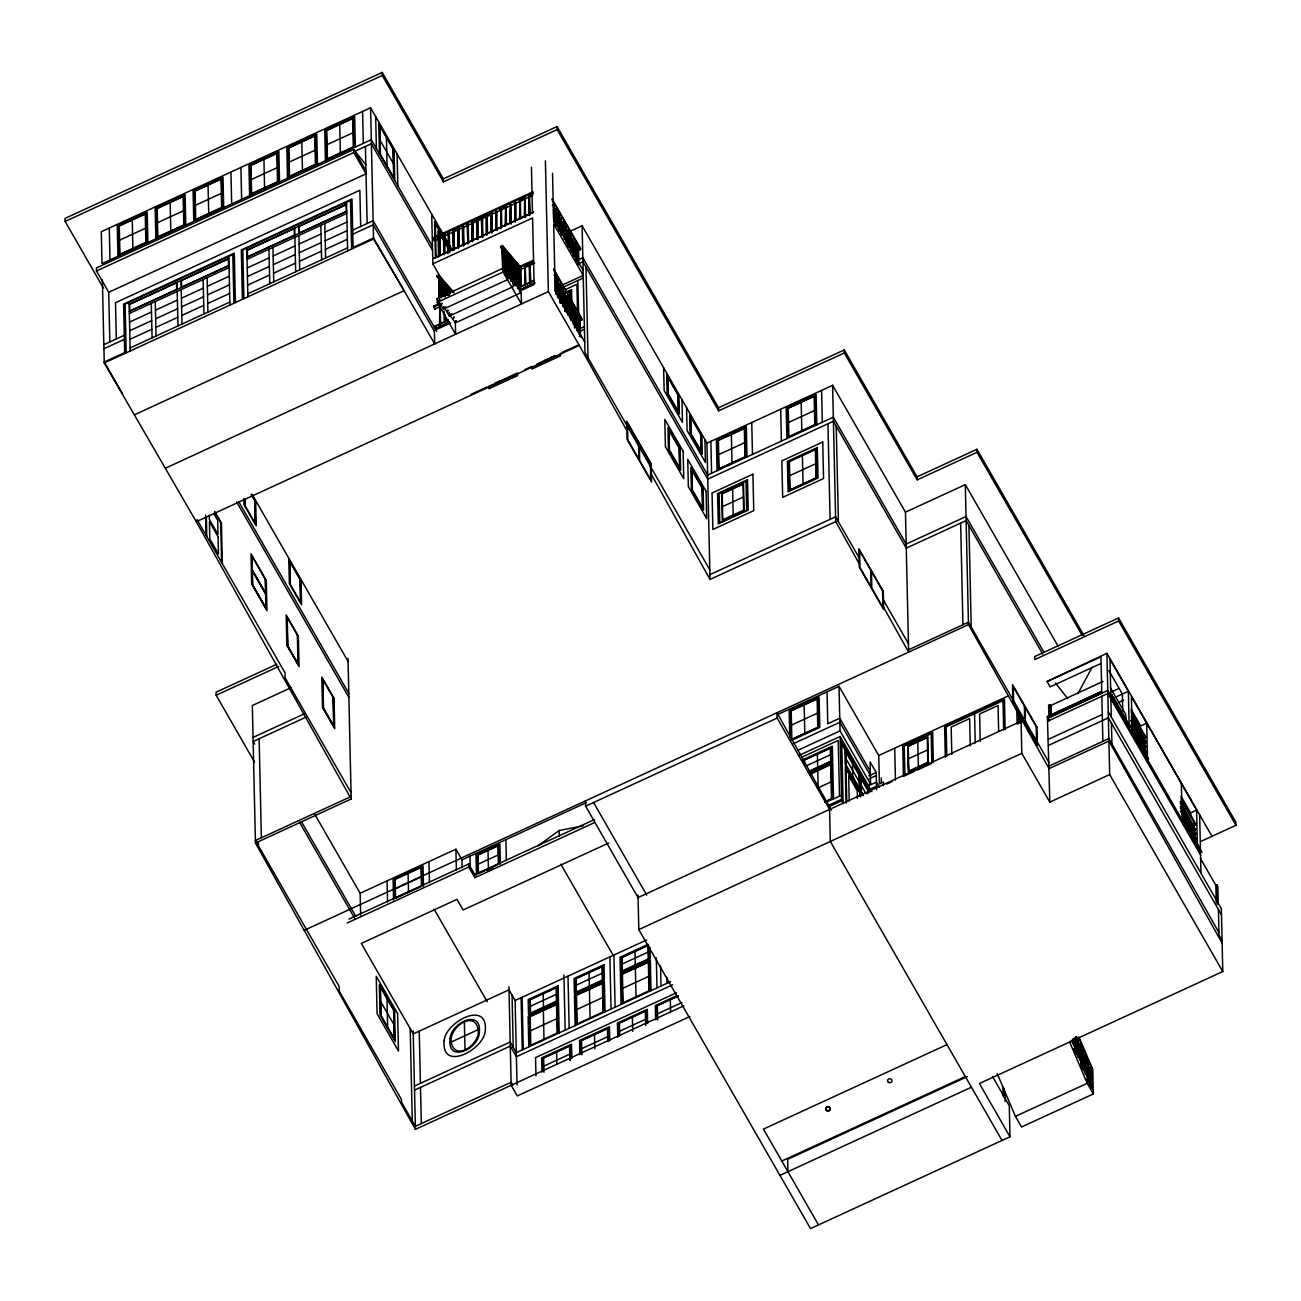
<?xml version="1.0" encoding="UTF-8"?>
<svg xmlns="http://www.w3.org/2000/svg" width="1301" height="1301" viewBox="0 0 1301 1301"><rect width="100%" height="100%" fill="white"/><g stroke="black" fill="none" stroke-linecap="round" stroke-linejoin="round"><path stroke-width="1.5" d="M451.236 1042.036C448.536 1027.823 474.735 1009.234 478.15 1029.644C480.85 1043.841 454.667 1062.445 451.236 1042.036L478.15 1029.644M1077.878 693.758L1092.076 667.315M538.045 845.878L559.105 830.51L582.929 825.875M443.365 178.887L557.056 126.555L557.137 129.596L443.43 181.912L443.365 178.887L382.218 72.417L65.05 218.389L65.115 221.43L103.56 288.367M65.115 221.43L382.283 75.458L382.218 72.417M442.682 233.302L370.574 107.772L101.283 231.708L102.015 263.631L371.305 139.679L432.436 246.149M119.611 240.165L145.549 228.228M157.519 222.715L183.457 210.778M194.922 205.509L221.349 193.345M251.272 179.571L277.211 167.634M289.18 162.121L315.102 150.184M326.567 144.915L353.01 132.751M354.376 151.566L371.403 143.728L432.534 250.199M96.485 270.982L353.807 152.559L353.742 149.517L96.404 267.957L96.485 270.982L108.699 292.286L109.837 341.935M108.699 292.286L366.036 173.846L353.807 152.559M129.141 304.385L228.878 258.476M246.832 250.215L346.57 204.306M129.303 311.476L229.041 265.567M246.995 257.305L346.733 211.396M129.336 313.492L229.09 267.599M247.027 259.338L346.782 213.429M129.531 322.111L151.485 312.012M155.469 310.175L177.408 300.076M181.408 298.238L203.346 288.139M207.331 286.301L229.285 276.202M247.239 267.941L269.177 257.842M273.161 256.004L295.099 245.905M299.1 244.068L321.038 233.969M325.022 232.131L346.977 222.032M129.742 330.73L151.68 320.631M155.665 318.794L177.603 308.695M181.603 306.857L203.541 296.758M207.526 294.92L229.48 284.821M247.434 276.56L269.372 266.461M273.356 264.623L295.294 254.524M299.295 252.687L321.233 242.588M325.217 240.75L347.172 230.651M103.852 344.684L124.294 335.268M352.701 230.147L373.143 220.747L436.681 331.381M103.934 348.733L124.392 339.333M352.782 234.213L373.241 224.797L434.371 331.251M129.937 339.333L151.875 329.234M155.86 327.397L177.798 317.298M181.798 315.46L203.737 305.361M207.721 303.523L229.675 293.424M247.629 285.163L269.567 275.064M273.552 273.226L295.49 263.127M299.49 261.29L321.428 251.191M325.413 249.369L347.367 239.27M130.133 347.952L229.87 302.043M247.824 293.782L347.562 247.873M124.685 352.604L104.243 362.003L122.587 393.943M353.091 247.483L373.533 238.067L403.586 289.798M683.822 1005.819L415.426 1129.366L255.451 843.032L351.189 798.96L196.288 521.701L104.259 362.93L373.55 238.977L370.574 107.772M532.597 195.508L434.436 240.685L433.282 238.701L433.266 237.676L533.003 191.767M433.282 238.701L533.02 192.792M439.087 256.313L438.648 237.058L440.161 238.05M444.145 234.538L443.82 254.134L443.397 234.879L444.909 235.871M448.569 251.955L448.129 232.7L449.642 233.692M453.301 249.776L452.862 230.521L454.374 231.513M458.359 228L458.033 247.597L457.61 228.342L459.123 229.334M462.782 245.417L462.343 226.163L463.855 227.155M467.905 243.905L467.075 223.983L468.588 224.959M472.572 221.463L472.247 241.059L471.824 221.804L473.336 222.78M477.304 219.267L476.995 238.864L476.556 219.625L478.069 220.601M482.118 237.351L481.289 217.446L482.801 218.422M486.769 214.909L486.46 234.505L486.021 215.267L487.533 216.242M491.518 212.73L491.209 232.326L490.77 213.071L492.282 214.063M533.41 193.459L528.661 195.638L529.556 215.657L529.117 196.418L532.516 194.841M439.852 237.172L445.284 234.668M454.358 230.488L459.79 227.984M474.296 221.316L479.744 218.812M483.37 217.137L492.445 212.974M499.698 209.624L506.951 206.29M519.636 200.452L523.262 198.777M453.252 231.188L454 230.846L454.439 250.101M533.459 212.047L433.737 258.33M533.475 212.421L432.729 258.818L432.843 263.875L442.763 281.146M495.941 230.147L496.25 210.551L495.941 230.147L496.64 211.217L497.063 230.472M500.674 227.968L500.983 208.371L501.064 228.634L501.373 209.038L501.763 226.358M510.155 223.609L510.464 204.013L510.155 223.609L510.854 204.68L511.277 223.935M514.887 221.43L515.196 201.834L515.277 222.097L515.586 202.501L515.977 219.82M529.1 214.893L529.409 195.296L530.255 213.397M552.372 205.347L554.259 205.33L554.649 222.65M432.843 263.875L532.581 217.966L534.093 284.594L519.636 291.18M554.795 209.575L556.665 209.542L557.023 224.943M555.169 210.225L556.665 209.542M557.218 213.787L559.088 213.754L559.479 231.09M557.592 214.454L559.088 213.754M559.641 217.999L561.886 216.958M560.015 218.666L562.26 217.625M134.8 414.629L404.091 290.692L434.664 343.919L548.371 291.587L545.395 160.869M449.951 292.156L436.664 275.91L438.665 274.983L454.13 292.562M517.603 267.112L500.495 246.523L502.495 245.613L520.872 267.648M437.234 277.698L439.218 276.788L453.22 292.692M501.064 248.328L503.048 247.401L521.132 267.941L519.148 268.868M440.112 296.791L439.315 277.698L439.022 298.189M502.153 248.767L503.276 248.865L503.796 271.259L502.658 270.933L502.153 248.767L503.097 272.039L521.441 303.979L521.181 292.595L515.066 281.943M439.689 278.121L439.364 297.132M562.048 222.211L564.292 221.17M562.439 222.878L564.683 221.837M442.064 296.173L441.332 279.975L440.974 297.896M504.609 270.575L504.918 250.719L505.081 275.145M441.706 280.398L441.315 296.53M504.983 271.21L505.292 251.142M442.893 295.896L443.332 282.252L444.015 296.108M506.642 274.235L506.918 252.996L507.114 278.69L506.723 261.436M564.471 226.423L566.716 225.398M443.722 282.691L442.584 282.61M506.642 257.598L507.292 253.419M567.106 226.049L564.862 227.09L553.429 207.201M444.877 296.97L445.349 284.545L445.934 294.302M508.642 275.763L508.935 255.272L509.065 278.447M445.235 296.514L445.723 284.968M450.309 314.468L449.17 314.143L455.35 322.892L455.61 334.276L437.266 302.352L437.185 298.547L503.015 268.25L509.114 278.902L509.309 255.712M566.894 230.635L569.139 229.61M567.269 231.302L569.513 230.277M446.78 294.969L447.349 286.822L447.918 295.132M510.724 281.325L510.935 257.565L511.813 279.682M447.17 295.49L447.739 287.245M511.309 257.988L510.187 257.907M562.455 234.831L582.1 225.772L706.931 443.137L710.021 579.433L835.697 521.603L832.607 385.307L706.931 443.137M448.747 295.148L449.365 289.098L449.837 293.375M512.724 282.984L512.952 259.842L513.147 285.537M449.121 295.636L449.739 289.538M513.017 279.796L513.326 260.265M569.318 234.847L571.562 233.822M569.692 235.514L571.936 234.489M514.708 284.626L514.952 262.119L515.846 284.952M509.033 275.096L515.147 285.748L515.342 262.558M502.658 270.933L502.902 248.426M516.708 286.22L516.969 264.412L517.879 288.497L516.969 264.412M571.741 239.059L573.985 238.034M517.05 284.903L517.343 264.835M572.115 239.726L574.359 238.701M437.266 302.352L503.097 272.039M440.681 306.418L434.941 309.053L433.802 307.069L433.77 306.044L439.315 303.507M518.709 287.928L518.237 267.03L533.54 260.2M519.083 288.562L518.985 266.689L519.538 291.375M433.802 307.069L439.039 304.645M504.69 274.478L505.829 274.804M518.579 268.039L533.54 261.159L529.182 264.005L529.621 283.26M439.917 305.084L439.608 324.681L439.917 305.084L440.73 325.006M525.197 265.843L524.888 285.439L525.197 265.843L525.962 283.829M574.148 243.287L576.392 242.246M440.291 305.751L439.982 325.348M520.075 267.356L520.481 286.35M524.693 266.738L531.345 263.664M574.538 243.954L576.782 242.913M534.369 262.607L529.621 264.786L530.027 282.106M519.717 270.039L534.678 263.16M506.74 278.024L506.918 252.996M445.479 307.703L445.853 306.694M576.571 247.499L578.815 246.458M507.292 279.731L443.299 309.199L437.185 298.547M580.604 248.605L578.392 250.654L580.604 248.605L552.047 198.858M452.26 314.208L451.122 313.883M444.958 308.435L449.317 316.045L513.326 286.578M575.676 260.981L582.832 257.696L707.663 475.06L833.323 417.214L906.179 544.078L966.025 516.546L1043.955 652.24M449.43 322.372L435.461 328.795L434.241 326.697L448.195 319.883M519.538 287.049L533.995 280.463M434.241 326.697L448.211 320.274M520.302 290.871L520.221 287.131L534.012 280.837M520.14 287.619L520.449 268.022M435.461 328.795L449.43 321.981M533.377 283.342L520.758 289.538L519.554 287.423M535.199 282.902L521.425 289.229L520.221 287.131M577.563 264.217L582.929 261.745L707.744 479.11L833.421 421.264L906.277 548.144L966.123 520.595L1042.784 654.094M450.699 322.973L434.355 330.503L434.664 343.919L165.536 468.165M553.966 275.308L555.836 275.292L556.275 294.53M555.446 291.034L555.836 275.292M455.35 322.892L521.181 292.595M556.389 279.52L558.259 279.504L558.649 296.823M556.763 280.187L558.259 279.504M558.796 283.732L560.682 283.716L561.121 302.97M559.186 284.399L560.682 283.716M555.722 288.09L583.238 275.422L553.689 223.967L555.185 290.578L584.751 342.049M561.219 287.944L563.463 286.919M561.609 288.611L563.853 287.586M563.642 292.172L565.886 291.131M564.016 292.839L566.26 291.798M566.065 296.384L568.309 295.343M566.439 297.051L568.683 296.01M559.983 302.645L560.292 283.049M568.488 300.596L570.732 299.555M568.862 301.263L571.106 300.222M570.895 304.808L573.139 303.784M571.285 305.475L573.53 304.434M564.943 311.02L569.936 308.711M565.203 311.736L565.138 291.473L565.951 311.394M573.318 309.02L575.562 307.995M573.708 309.687L575.953 308.662M575.741 313.232L577.986 312.207M576.132 313.899L578.376 312.874M578.164 317.444L580.409 316.419M555.023 277.162L579.97 320.615L582.214 319.574L553.624 268.819M578.912 329.153L584.393 326.616M579.335 331.576L584.458 329.218M579.221 336.422L580.1 336.016L579.661 316.761L581.466 319.916M471.043 394.366L487.111 386.982M492.298 384.592L488.883 386.153L488.948 388.755L517.587 375.582L517.522 372.98L502.17 380.038M500.462 380.835L494.006 383.811L501.373 380.412M524.645 369.695L531.784 366.427L531.833 369.045L560.438 355.872L560.389 353.254M536.89 364.085L548.811 358.572M550.437 357.84L555.267 355.612L544.355 360.653M562.13 352.457L577.79 345.253M196.288 521.701L579.287 345.432L626.887 430.631M844.251 349.953L844.316 352.994L718.64 410.823L718.575 407.782L844.251 349.953L917.107 476.816L917.172 479.858L977.018 452.309L976.953 449.284L917.107 476.816M718.721 454.602L744.66 442.665M788.536 422.467L814.475 410.547M276.853 664.226L216.096 692.197L216.161 695.238L254.524 762.061M216.161 695.238L278.756 666.421M290.985 687.725L252.329 705.516L255.451 843.032M722.478 506.626L743.31 497.047M789.74 475.662L815.678 463.741M253.044 737.423L304.613 713.696M306.76 716.802L253.142 741.489L254.671 744.139M709.923 574.652L835.584 516.806L859.018 557.609M883.639 607.421L908.635 652.143L905.463 512.171L965.309 484.623L1058.152 646.304M351.14 796.472L255.386 840.527L339.106 986.321L339.219 991.118L401.44 1099.475L401.505 1102.191L415.344 1126.324L511.098 1082.253L512.838 1085.294M360.637 915.205L360.149 893.267L455.903 849.195L462.001 859.847L462.18 867.572M908.586 649.752L968.432 622.22L1048.931 762.386M304.223 930.329L968.481 624.61L965.309 484.623M394.821 889.087L421.248 876.923M462.001 859.847L586.166 802.701M777.526 714.623L839.015 686.326L878.76 755.523L879.411 783.901L883.395 782.064L883.477 785.609M638.092 897.723L585.613 806.181L777.104 718.054L776.99 712.737L831.388 810.133M348.993 919.091L468.669 864.01L474.784 874.646L474.849 877.687L594.638 822.557M347.221 922.978L468.75 867.051L468.669 864.01M478.231 864.157L498.185 854.968M791.528 725.08L817.467 713.143M474.784 874.646L594.573 819.516M497.145 864.921L477.939 873.752L477.516 855.017L498.462 845.374L498.885 864.108M487.517 870.125L493.046 867.572M791.642 740.383L819.793 727.422L819.11 697.027L789.187 710.801L789.788 737.147M793.155 743.782L839.844 722.299L870.402 775.526M797.741 750.368L840.039 730.902L839.015 686.326M608.722 842.999L463.14 910.001L457.041 899.349L361.288 943.42L413.246 1033.921L509 989.85L515.115 1000.502L517.034 1084.855M799.806 755.052L840.153 736.48L871.881 791.724M801.595 757.296L838.234 740.432L839.503 796.163M802.392 759.995L832.315 746.237L832.673 761.427L809.791 771.965M1118.567 617.959L1034.783 656.517L1034.848 659.558L1118.632 621L1118.567 617.959L1235.885 822.248L1235.95 825.289L1201.002 841.357M806.181 765.931L830.493 754.743M807.954 771.786L830.64 761.329L830.347 748.156L804.408 760.093L804.49 763.394M807.807 772.095L831.144 761.361L830.835 747.685L803.904 760.077L804.002 763.98M809.824 773.477L832.705 762.955L833.518 798.928M809.661 774.583L831.225 764.403L832.006 798.847L824.818 802.148M878.76 755.523L1008.454 695.84M1212.012 836.299L1106.923 653.313L1047.094 681.545L1050.151 686.863L1100.418 663.738M1047.094 681.545L1100.955 656.761L1101.784 693.238L1047.923 718.054L1107.769 690.473L1200.498 851.944M831.111 781.852L818.15 787.821L817.76 770.842M868.84 775.884L876.207 772.501L870.093 761.849L870.597 784.145L866.954 785.82M927.58 749.945L908 758.955L908.781 771.168L927.857 762.402L927.288 737.504L908.228 746.286L908.781 771.168M868.97 778.892L876.289 775.526M825.013 801.806L831.502 798.83L830.721 764.874M826.477 802.164L841.487 795.253M867.295 786.324L876.435 782.112L879.427 787.333M828.737 805.205L841.584 799.302M1048.866 716.753L1048.606 705.353L1050.102 704.67L1051.127 706.443L1051.338 715.94M828.77 806.734L841.617 800.814L840.153 736.48M1102.988 681.448L1050.623 705.549L1050.883 716.949M869.214 789.544L876.516 786.178M638.075 897.576L1022.342 720.673M1022.196 720.998L1018.602 722.64L1018.358 711.81M886.892 784.031L892.031 781.673M913.985 771.558L903.431 776.421L902.731 746.026L932.654 732.252L933.354 762.662M917.514 769.948L931.581 763.459M1022.407 721.665L1017.122 724.088L1016.813 709.907M1049.452 720.705L1047.403 716.396L1101.248 691.612L1101.768 692.457M1047.419 717.16L1101.248 691.612M1047.988 721.063L1107.834 693.514L1200.563 854.985M1111.851 691.677L1119.104 688.343M1110.078 696.149L1111.802 694.588L1110.81 694.994M1115.168 697.32L1128.341 691.27L1109.997 659.331L1110.826 695.807M1118.226 702.654L1123.609 700.166M1048.411 739.293L1102.256 714.509M992.517 1076.529L1009.283 1105.72L1009.983 1136.781L810.507 1228.583L638.807 929.597L1021.805 753.328L1021.025 718.656M1048.541 745.375L1108.387 717.843L1221.493 914.798M515.115 1000.502L646.711 939.924M648.174 944.363L620.024 957.325L620.366 972.53L650.289 958.756L650.028 947.356M1111.802 694.588L1130.146 726.527L1129.17 727.747L1128.341 691.27M1049.013 766.11L1108.859 738.578L1218.956 932.606M530.369 1006.275L556.291 994.338M576.245 985.166L602.184 973.229M622.187 964.008L648.126 952.072M1108.907 741.082L1049.078 768.615L968.481 624.61M1132.195 732.252L1133.22 732.609L1132.228 733.065L1131.398 696.588L1196.611 810.149L1197.44 846.626L1198.432 846.17L1183.129 818.784L1182.137 819.207L1183.129 818.784L1202.01 852.399M1143.969 737L1145.465 736.301L1131.138 711.354M1144.002 738.773L1145.498 738.074L1145.465 736.301M1144.083 741.798L1145.579 741.115L1131.236 716.168M1145.579 741.115L1145.612 742.887L1144.116 743.57L1130.748 720.282M530.483 1030.799L556.844 1018.65M576.798 1009.478L602.721 997.542M622.74 988.337L648.679 976.4M1131.35 720.982L1145.677 745.928L1144.295 751.425L1145.791 750.742L1130.845 725.096M414.434 1086.091L510.187 1042.036L516.302 1052.672L670.487 981.718M1144.343 753.198L1145.839 752.515L1145.791 750.742M414.531 1090.157L510.285 1046.085L516.399 1056.721L672.65 984.808M1021.805 753.328L1049.826 802.115L1109.672 774.583L1106.923 653.313M1133.204 731.845L1148.507 759.215L1147.515 759.686L1146.685 723.21L1140.701 725.958L1131.138 709.321M676.504 992.761L535.557 1057.632L535.979 1075.878M676.439 995.867L655.314 1005.592L655.639 1019.773M678.374 995.737L656.826 1005.657L657.119 1018.667M678.406 995.981L657.33 1005.689L657.655 1019.87M543.818 1066.121L569.74 1054.184M581.71 1048.671L607.648 1036.734M619.618 1031.238L645.556 1019.301M657.525 1013.788L681.838 1002.599M689.937 1016.471L517.278 1095.93L511.163 1085.294L508.935 986.808M1190.708 816.865L1190.626 812.897L1196.611 810.149M1183.146 819.549L1182.154 820.004L1181.324 783.527M1193.944 825.712L1195.44 825.029L1195.391 823.257L1181.064 798.294M1180.674 807.238L1194.042 830.526L1195.538 829.843L1180.218 801.449M1194.155 835.34L1195.652 834.64L1195.619 832.868L1180.332 806.262M1194.22 838.381L1195.717 837.681L1180.43 811.076M1194.269 840.153L1195.765 839.454L1195.717 837.681M1216.24 902.585L1215.85 885.265L1216.825 884.778L1217.85 886.55L1218.24 903.984M946.982 1044.622L763.459 1129.089L818.492 1224.908M781.803 1161.029L965.326 1076.561M967.489 1076.561L787.642 1159.337L787.918 1171.681M1077.228 1038.165L1077.976 1037.824L1078.025 1057.128L1077.228 1038.165L1077.553 1052.2M779.933 1175.356L971.44 1087.213M1108.241 711.761L1221.363 908.716L1222.777 971.538L979.425 1083.538L1009.983 1136.781M1077.618 1039.092L1078.366 1038.751L1078.773 1056.786M1079.993 1060.055L1080.432 1043.646L1081.229 1062.592L1080.855 1061.681M1080.285 1056.965L1080.822 1044.573M1075.179 1050.395L1075.667 1038.019M1082.513 1065.844L1082.887 1049.468L1082.936 1068.755M1082.806 1062.754L1083.278 1050.379M1084.969 1071.666L1085.359 1055.29L1085.408 1074.577M1085.262 1068.576L1085.733 1056.201M1087.376 1075.472L1087.815 1061.096L1088.612 1080.058L1088.221 1079.131M1087.717 1074.382L1088.189 1062.023M1089.831 1081.294L1090.271 1066.918L1091.019 1083.863M1090.222 1082.204L1090.645 1067.845M1015.398 1116.356L1087.213 1083.31L1093.328 1093.946L1021.513 1127.008L1015.398 1116.356L997.184 1073.52M555.787 290.66L583.287 278.007M556.909 293.457L562.357 290.952M566 289.277L576.912 284.269L577.546 312.305M557.82 295.864L571.546 289.554L571.838 303.735M557.804 296.628L570.066 291.001L570.684 320.144M559.56 296.091L569.562 291.473L570.098 316.371L569.236 300.255L569.578 315.655M1129.154 726.934L1130.146 726.527M1147.482 758.873L1148.49 758.467M1197.424 845.813L1198.416 845.406M500.495 246.523L519.701 269.031M451.756 291.814L451.008 292.156M436.664 275.91L441.82 281.764M365.825 164.723L353.742 149.517L365.971 170.805M1055.485 682.976L1067.666 698.539M1047.403 716.396L1049.826 802.115M373.55 238.977L404.091 290.692M1118.632 621L1235.95 825.289M1108.842 670.487L1122.356 694.018L1122.763 711.858M1181.064 796.261L1190.626 812.897M1131.171 713.127L1145.498 738.074M1181.113 800.066L1195.44 825.029M976.953 449.284L1084.123 635.896M1131.285 717.941L1145.612 742.887M1180.267 803.221L1195.538 829.843M977.018 452.309L1082.156 635.408M1131.398 722.754L1145.726 747.701M1180.365 808.035L1195.652 834.64M1110.403 687.79L1125.837 714.672L1125.967 720.38M1131.496 727.568L1145.839 752.515M1182.381 816.166L1195.765 839.454M1111.818 695.336L1130.162 727.275M1133.22 732.609L1148.507 759.215M1131.577 730.609L1144.945 753.897M1181.503 817.548L1189.147 830.851M1191.049 834.185L1192.968 837.502M1130.959 729.91L1132.878 733.244M1134.781 736.561L1142.424 749.88M1181.845 818.524L1183.764 821.858M1200.4 858.367L1215.85 885.265M1101.28 692.376L1101.784 693.254M1222.078 940.477L1219.021 935.143L1218.435 909.464M1109.672 774.583L1222.777 971.538M1048.606 705.353L1049.126 706.248M844.316 352.994L917.172 479.858M832.607 385.307L905.463 512.171M883.477 600.2L908.44 643.67M557.056 126.555L718.575 407.782M557.137 129.596L718.64 410.823M1079.114 1037.58L1092.759 1069.292L1093.328 1093.946M1071.13 1040.377L1074.626 1046.476L1074.724 1050.525L1080.838 1061.161M552.063 199.866L580.636 249.613M579.888 249.971L578.067 246.8L578.457 264.136M572.456 239.351L575.416 244.49M579.01 250.361L577.205 247.206L577.546 262.607M565.528 228.277L578.392 250.654M583.124 270.364L553.559 218.893L552.535 173.261M870.32 771.477L839.747 718.25L827.778 723.746L827.062 691.839M553.494 220.845L555.462 224.276M840.039 730.902L870.597 784.145M528.287 194.971L529.426 196.971M870.483 791.236L841.731 741.163L843.146 803.481L841.617 800.814M841.812 744.205L869.507 792.455M868.792 791.919L860.92 778.242L861.246 791.919L863.197 795.334M524.303 196.809L525.441 198.809M523.555 197.15L524.693 199.151M846.057 758.906L859.294 781.966M861.343 785.528L866.076 793.756M863.376 795.399L861.49 792.114L861.181 778.941M862.953 795.643L845.211 764.728L844.869 749.539M519.554 198.988L520.709 200.988M518.806 199.329L519.961 201.33M514.822 201.167L515.96 203.167M553.657 269.827L582.214 319.574M514.074 201.509L515.212 203.509M578.782 317.168L580.604 320.322M567.138 297.295L574.034 309.296M576.018 312.728L579.97 320.615M510.09 203.346L511.228 205.347M509.341 203.688L510.48 205.688M555.072 290.806L581.677 337.496M505.341 205.525L506.496 207.526M570.407 319.152L569.984 299.913L570.375 317.233M504.593 205.867L505.747 207.867M709.809 569.854L584.978 352.49L582.1 225.772M500.609 207.705L501.747 209.705M548.371 291.587L579.287 345.432M499.86 208.046L500.999 210.046M528.808 263.339L529.946 265.339M495.876 209.884L497.015 211.884M495.128 210.225L496.266 212.226M524.449 266.185L525.214 267.518M490.77 213.071L491.534 214.405M519.327 267.697L520.465 269.697M777.104 718.054L829.583 809.433L830.314 841.454L1002.014 1140.44M486.021 215.267L486.785 216.584M481.289 217.446L482.053 218.763M476.556 219.625L477.321 220.942M509.813 278.105L508.935 255.272M513.895 285.195L512.952 259.842M471.824 221.804L472.588 223.138M382.283 75.458L443.43 181.912M467.075 223.983L467.84 225.317M462.343 226.163L463.107 227.496M457.61 228.342L458.375 229.675M452.862 230.521L453.626 231.854M448.129 232.7L448.894 234.034M443.397 234.879L444.161 236.213M444.666 236.766L452.634 250.638M450.878 250.036L434.583 221.642L435.412 258.118M450.13 249.467L435.363 223.739L436.128 257.533M438.648 237.058L439.413 238.392M380.136 140.459L393.374 163.519M433.266 237.676L434.436 240.685M447.723 289.781L449.707 293.229M439.169 305.426L439.933 306.76M433.77 306.044L434.941 309.053M434.241 326.307L435.445 328.421M593.581 802.522L646.76 895.121M560.829 864.173L612.982 954.999M468.75 867.051L474.849 877.687M252.069 494.282L348.066 661.445M251.922 494.998L255.679 501.535L256.232 525.864L244.003 504.56L243.872 498.494M251.044 494.201L254.931 500.966L255.451 523.766L244.751 505.146L244.621 499.438M238.652 501.568L348.798 693.368M236.636 501.942L348.896 697.417M252.101 569.871L265.859 593.825M252.118 570.619L265.876 594.573M214.714 511.472L221.43 523.165L222.357 563.691M214.779 512.301L220.682 522.579L221.593 562.357M213.852 513.602L217.69 520.302L218.015 534.418L209.347 519.343L209.266 515.31M434.03 909.074L487.192 1001.656M196.988 519.522L285.082 672.926L285.114 677.837L351.042 792.667M314.793 814.312L360.149 893.267M301.409 821.663L355.824 916.408M299.506 822.232L354.913 918.717M380.705 1001.575L393.959 1024.651M1108.907 740.968L1222.143 943.16M835.697 521.603L859.164 563.593M651.362 474.442L710.021 579.433M1069.796 1042.329L1087.213 1083.31M1078.35 1036.93L1091.767 1068.739L1089.783 1069.65L1090.059 1081.668M1079.635 1044.02L1080.009 1044.931M1082.139 1049.809L1082.53 1050.736M1084.611 1055.631L1084.985 1056.542M1087.067 1061.453L1087.441 1062.364M1089.522 1067.259L1089.896 1068.186M1076.317 1036.621L1077.911 1040.377M1081.847 1049.728L1085.798 1059.079M1076.35 1037.84L1088.986 1067.779M1072.431 1039.987L1092.189 1086.758M1072.447 1040.458L1092.189 1087.229M1075.927 1050.037L1076.317 1050.964L1076.008 1036.93M1083.684 1068.414L1082.887 1049.468M1086.156 1074.236L1085.359 1055.29M1073.618 1048.85L1075.976 1054.46M1080.724 1065.682L1082.302 1069.438M1107.769 690.473L1108.924 693.319M502.495 245.613L503.048 247.401M438.665 274.983L439.218 276.788M1018.52 712.2L1019.106 722.169L1018.862 712.037M1216.825 884.778L1217.264 904.162M1199.652 814.784L1200.969 873.231M1193.895 823.94L1194.042 830.526M1145.905 755.556L1145.937 757.328M1110.891 698.848L1111.298 717.079M1111.444 723.161L1111.916 743.896M1101.849 696.279L1102.874 741.326M1091.75 1067.519L1092.222 1088.791L1087.132 1079.911L1087.034 1075.862L1080.92 1065.226L1080.432 1043.646M1090.775 1070.203L1090.905 1076.008M1090.271 1066.918L1090.677 1084.953M1087.815 1061.096L1088.173 1077.13M1075.26 1037.287L1075.569 1051.306M1074.919 1038.361L1075.146 1048.378M1073.732 1039.125L1073.813 1043.142M1073.341 1038.214L1073.471 1044.231M1072.983 1039.483L1073.065 1043.483M1050.102 704.67L1050.362 716.07M1005.153 729.601L1004.47 699.206L944.624 726.755L945.323 757.149M1003.656 729.91L1002.99 700.654L946.136 726.82L946.803 756.076M998.631 730.853L998.062 705.484L979.604 713.973L980.222 741.31M1004.974 1091.767L1005.185 1101.443M1003.9 1088.059L1004.128 1097.735M1002.86 1086.579L1003.087 1096.19M974.563 713.745L975.23 743.001M968.92 525.474L971.229 627.098M970.253 745.896L969.635 718.559L951.177 727.064L951.812 754.385M960.642 523.116L962.935 624.74M917.758 741.895L918.327 766.777M894.714 748.189L895.446 780.096M881.281 777.917L881.395 782.974M876.207 772.501L876.598 789.626M867.816 790.471L867.881 793.756M860.612 796.911L860.53 793.366L845.26 766.761L846.073 803.237M859.863 796.342L859.798 792.797L846.04 768.842L846.788 801.953M859.148 775.38L859.457 788.552L846.203 765.492L845.91 752.32M857.473 798.391L857.294 790.894L848.642 775.819L849.211 801.091M852.529 763.85L852.822 777.022M836.218 426.143L838.397 521.685M827.94 423.801L830.103 519.327M821.565 390.381L822.297 422.288M816.817 424.825L816.117 394.414L786.194 408.189L786.894 438.583M817.386 754.125L817.678 767.297M801.188 402.318L801.823 430.696M802.392 455.513L803.026 483.484M804.164 704.931L804.815 733.292M780.681 409.197L781.397 441.12M751.75 422.516L752.482 454.423M746.985 456.96L746.302 426.549L716.379 440.323L717.079 470.718M743.603 509.927L743.017 484.151L722.185 493.746L722.771 519.522M731.357 434.453L732.008 462.831M732.609 488.948L733.179 514.724M710.866 441.332L711.582 473.255M704.898 439.592L705.418 462.392L687.074 430.452L686.554 407.652M700.881 435.022L701.239 451.236M702.085 488.233L702.524 507.423M690.685 417.279L691.059 433.493M691.888 470.49L692.327 489.68M681.968 399.667L682.488 422.467L664.144 390.528L663.624 367.728M677.951 395.097L678.325 411.311M679.155 448.308L679.594 467.498M667.755 377.355L668.129 393.569M668.974 430.566L669.397 449.756M670.308 999.721L670.584 1011.869M666.828 977.246L666.974 983.328M660.534 966.009L660.989 986.093M656.306 957.812L656.989 987.914M651.004 990.679L650.321 960.284L620.398 974.042L621.081 1004.453M648.272 958.658L647.963 945.485L622.041 957.422L622.333 970.595M648.988 990.581L648.353 962.203L622.415 974.14L623.065 1002.518M647.654 1023.448L647.345 1009.267L617.422 1023.025L617.731 1037.222M646.158 1023.708L645.865 1010.714L618.934 1023.106L619.227 1036.1M645.686 1025.383L645.361 1011.186L619.439 1023.123L619.715 1035.287M638.027 894.909L638.807 929.597M635.002 951.454L635.295 964.626M635.376 968.172L636.026 996.55M632.4 1017.154L632.725 1031.351M613.926 955.015L615.097 1007.202M609.876 956.885L611.047 1009.072M609.762 1040.881L609.437 1026.7L579.514 1040.475L579.839 1054.656M608.25 1041.158L607.957 1028.148L581.027 1040.54L581.319 1053.55M607.746 1040.8L607.469 1028.636L581.531 1040.572L581.856 1054.753M605.063 1011.788L604.38 981.426L574.457 995.2L575.14 1025.595M602.33 979.816L602.021 966.643L576.099 978.58L576.392 991.736M603.046 1011.723L602.412 983.361L576.473 995.298L577.124 1023.659M585.987 267.063L588.036 357.808M578.847 264.802L578.457 247.466L577.579 247.873L577.888 261.355M580.474 336.683L580.035 317.428L579.173 317.834L579.465 331.3M577.807 280.544L579.173 334.487M594.492 1034.604L594.817 1048.785M576.424 260.59L575.644 242.588L576.05 259.924M578.018 330.535L577.237 312.549L577.677 331.804M575.546 255.159L574.896 242.929L575.253 258.33M577.27 330.877L576.489 312.891L576.88 330.226M574.001 256.362L573.237 238.376L573.627 255.712M575.595 326.323L574.814 308.337L575.253 327.592M573.221 254.785L572.489 238.717L572.782 252.199M574.847 326.665L574.066 308.679L574.505 327.933M585.483 800.879L585.613 806.181M589.06 972.611L589.353 985.784M589.434 989.069L590.085 1017.691M571.578 252.15L570.814 234.164L571.204 251.483M573.221 324.03L572.391 304.125L572.798 321.445M570.83 252.492L570.066 234.505L570.407 249.906M572.375 320.534L571.643 304.467L572.001 319.867M569.122 246.019L568.391 229.952L568.781 247.271M568.374 246.361L567.643 230.293L567.984 245.694M566.748 243.726L565.968 225.74L566.358 243.059M565.902 240.213L565.219 226.081L565.528 239.563M567.545 312.11L566.813 296.043L567.203 313.362M564.325 239.514L563.544 221.528L563.902 236.928M563.447 234.082L562.796 221.869L563.105 235.335M565.073 305.963L564.39 291.814L564.78 309.15M561.902 235.302L561.138 217.3L561.528 234.635M563.528 307.182L562.715 287.261L563.154 306.516M561.073 231.789L560.389 217.657L560.731 233.058M562.748 305.605L561.967 287.602L562.325 303.003M558.714 213.088L559.105 230.423M558.601 225.658L557.966 213.429L558.308 228.846M560.373 303.312L559.544 283.39L559.934 300.726M556.291 208.876L556.682 226.211M557.885 278.837L558.308 298.092M556.275 225.284L555.543 209.217L555.885 224.618M557.901 297.165L557.137 279.178L557.527 296.498M553.868 204.664L554.259 221.983M555.462 274.625L555.901 293.88M553.592 209.526L553.852 221.072M571.855 1058.331L571.529 1044.15L541.623 1057.924L541.932 1072.105M570.391 1060.461L570.049 1045.597L543.135 1057.989L543.428 1070.999M567.984 976.173L569.155 1028.343M569.887 1060.266L569.562 1046.085L543.639 1058.006L543.948 1072.203M563.918 974.969L565.171 1030.181M559.105 830.51L559.235 836.494M559.186 1032.929L558.503 1002.534L528.141 1016.52L528.824 1046.915M556.454 1000.924L556.145 987.752L530.223 999.688L530.515 1012.861M557.17 1032.848L556.519 1004.47L530.158 1016.601L530.808 1044.979M556.6 1052.054L556.877 1064.202M531.442 167.276L532.467 212.909M530.775 281.764L529.93 263.664L530.369 282.919M525.49 217.381L525.067 198.142L524.71 215.803M543.184 993.72L543.476 1006.893M525.116 216.714L524.677 197.476L524.368 217.072M543.346 1010.535L543.981 1038.914M524.823 266.851L525.214 284.171M520.709 217.641L520.319 200.321L519.961 217.983M520.839 268.689L521.229 286.009M519.701 268.364L520.107 285.7M519.359 267.112L519.912 292.042M514.952 262.119L515.456 284.285M510.935 257.565L511.472 280.983M510.659 262.282L511.065 280.024M506.496 224.179L506.105 206.859L505.747 224.536M522.091 997.282L523.278 1049.468M504.918 250.719L505.406 272.185M521.099 997.737L522.286 1049.923M512.057 995.167L513.245 1047.354M492.331 232.651L491.892 213.397L491.583 232.993M505.894 839.649L506.365 860.644M487.55 232.912L487.159 215.576L486.85 235.172M500.397 864.189L499.942 843.926L476.003 854.936L476.475 875.199M482.866 237.01L482.427 217.755L482.069 235.432M482.037 217.088L482.476 236.343M478.118 239.189L477.678 219.934L477.369 239.53M488.005 850.447L488.412 868.678M473.336 239.449L472.946 222.113L472.637 241.71M468.653 243.547L468.214 224.309L467.856 241.97M467.823 223.642L468.262 242.88M463.904 245.726L463.465 226.488L463.156 246.084M463.091 225.821L463.53 245.076M459.123 245.987L458.733 228.667L458.424 248.263M469.986 856.172L470.246 867.637M453.61 230.179L454.049 249.434M453.057 230.862L453.642 248.507M449.691 252.28L449.252 233.025L448.943 252.622M449.073 232.684L449.512 251.939M448.878 232.359L449.317 251.613M449.365 289.098L449.495 294.807M449.235 312.24L449.317 316.045M447.788 253.63L447.642 247.564L437.965 230.7L438.567 257.045M464.359 1021.431L465.026 1050.249M447.349 286.822L447.528 294.628M444.909 252.524L444.519 235.205L444.21 254.801M445.349 284.545L445.576 294.611M445.349 317.054L445.479 322.827M444.909 314.452L445.088 322.16M444.6 317.395L444.682 321.249M443.332 282.252L443.641 295.555M444.08 310.955L444.34 322.502M443.007 284.952L443.267 296.449M455.903 849.195L456.375 870.093M441.332 279.975L441.722 297.539M440.177 254.703L439.787 237.384L439.429 255.061M439.396 236.717L439.836 255.972M439.315 277.698L439.771 297.831M431.721 214.226L432.696 257.289M428.972 861.587L429.444 882.598M423.475 886.127L423.02 865.864L393.097 879.639L393.553 899.902M421.036 867.8L421.459 886.03L395.52 897.966L395.114 879.736M419.231 1031.156L420.418 1083.343M420.516 1087.392L421.329 1123.56M397.081 153.892L397.797 185.815M394.74 180.497L394.057 150.103L378.77 123.481L379.453 153.876M413.181 1030.88L415.426 1129.366M393.048 149.339L393.699 177.7L380.445 154.64L379.811 126.262M408.075 873.768L408.498 891.998M410.189 1028.587L412.287 1120.99M386.43 137.808L387.08 166.17M375.68 116.635L376.396 148.558M393.634 1010.454L394.284 1038.832L381.03 1015.772L380.396 987.394M387.08 880.875L387.552 901.886M387.015 998.924L387.649 1027.302M365.418 146.493L367.158 223.496M362.605 111.431L363.321 143.354M360.67 226.472L359.857 190.255L115.496 302.726L116.309 338.943M355.352 147.029L354.653 116.635L324.73 130.409L325.429 160.804M353.108 248.393L351.986 198.988L241.287 249.955L242.393 299.344M351.612 249.076L350.506 200.435L242.799 250.02L243.889 298.661M346.521 202.273L347.627 250.914M339.724 124.522L340.358 152.9M348.001 658.404L351.189 798.96M324.827 223.528L325.608 257.972M333.056 697.564L333.69 725.942L323.51 708.199L322.859 679.821M320.843 225.366L321.623 259.81M317.444 164.479L316.761 134.068L286.838 147.842L287.521 178.237M301.816 141.972L302.466 170.35M298.693 226.341L298.856 233.432M298.905 235.465L299.685 269.909M294.709 228.179L294.872 235.27M294.904 237.302L295.685 271.746M300.027 579.742L300.547 602.038M297.392 635.473L298.027 663.835L287.846 646.093L287.196 617.715M289.847 561.999L290.351 584.295M279.536 181.912L278.853 151.518L248.93 165.292L249.629 195.687M272.966 247.401L273.747 281.845M268.982 249.223L269.762 283.683M263.924 159.421L264.558 187.783M265.29 579.579L265.599 593.126L252.345 570.049L252.036 556.503M265.615 594.394L265.924 607.941L252.687 584.881L252.378 571.318M254.687 500.787L255.191 523.067M259.127 738.724L261.371 837.779M246.783 248.182L247.889 296.823M258.346 841.812L258.444 845.861M240.913 167.439L241.644 199.362M244.864 499.242L245.011 505.325M235.416 302.564L234.294 253.158L123.595 304.125L124.701 353.514M230.944 172.025L231.676 203.948M233.92 303.247L232.814 254.606L125.107 304.19L126.197 352.831M228.83 256.443L229.935 305.084M223.691 207.623L223.008 177.229L193.085 191.003L193.768 221.398M208.062 185.116L208.713 213.494M207.135 277.698L207.916 312.142M203.151 279.536L203.932 313.98M206.355 516.741L206.81 536.63M205.591 515.033L206.046 535.296M185.783 225.073L185.1 194.662L155.177 208.436L155.86 238.831M181.002 280.512L181.164 287.602M181.213 289.635L181.994 324.079M177.017 282.35L177.18 289.44M177.212 291.457L177.993 325.917M170.155 202.566L170.805 230.944M155.274 301.556L156.055 336.016M151.29 303.393L152.071 337.853M147.891 242.506L147.192 212.112L117.285 225.886L117.968 256.281M132.263 220.015L132.897 248.377M129.092 302.352L130.198 350.994M109.268 228.033L109.983 259.956M102.372 279.845L104.259 362.93M571.936 307.8L572.18 319.965M444.129 1040.914C441.234 1072.479 484.2 1049.5 485.257 1030.766C488.151 999.201 445.186 1022.163 444.129 1040.914M450.162 1038.556C446.812 1063.811 478.589 1049.061 479.24 1033.124C482.573 1007.852 450.796 1022.619 450.162 1038.556M825.81 1108.582L825.696 1109.102A2.244 2 -1.3 0 0 827.826 1111.184A2.244 2 -1.3 0 0 830.168 1109.281L830.136 1108.761A2.244 2 -1.3 0 0 828.054 1106.614A2.244 2 -1.3 0 0 825.712 1108.517L825.761 1109.037A2.244 2 -1.3 0 0 830.071 1109.216L830.184 1108.696A2.244 2 -1.3 0 0 825.81 1108.582M145.712 213.559L118.798 225.951L119.448 254.833L146.379 242.441L145.712 213.559M183.62 196.109L156.689 208.518L157.34 237.384L184.27 224.992L183.62 196.109M221.528 178.676L194.597 191.068L195.248 219.95L222.178 207.558L221.528 178.676M277.373 152.965L250.442 165.357L251.109 194.239L278.024 181.847L277.373 152.965M315.281 135.515L288.35 147.924L289.001 176.79L315.932 164.398L315.281 135.515M353.173 118.082L326.242 130.474L326.909 159.356L353.839 146.948L353.173 118.082M145.224 214.047L119.302 225.984L119.936 254.346L145.875 242.409L145.224 214.047M183.132 196.597L157.193 208.534L157.844 236.912L183.766 224.975L183.132 196.597M221.024 179.148L195.101 191.084L195.735 219.462L221.674 207.526L221.024 179.148M276.885 153.453L250.947 165.39L251.597 193.751L277.52 181.815L276.885 153.453M314.777 136.003L288.855 147.94L289.489 176.318L315.427 164.381L314.777 136.003M352.685 118.554L326.746 130.49L327.397 158.868L353.335 146.932L352.685 118.554M176.513 282.821L129.645 304.401L129.791 310.988L176.676 289.407L176.513 282.821M228.391 258.964L181.506 280.528L181.652 287.114L228.537 265.55L228.391 258.964M294.205 228.667L247.336 250.231L247.483 256.817L294.368 235.253L294.205 228.667M346.082 204.794L299.197 226.358L299.344 232.944L346.229 211.38L346.082 204.794M505.731 206.192L505.422 225.789L505.731 206.192M519.945 199.655L519.636 219.251L519.945 199.655M439.819 299.848L439.462 300.856L439.819 299.848M441.852 303.393L441.494 304.418L441.852 303.393M443.901 306.955L443.527 307.963L443.901 306.955M447.886 310.256L447.528 311.264L447.886 310.256M453.919 317.102L453.545 318.111L453.919 317.102M455.952 320.648L455.594 321.656L455.952 320.648M744.822 427.996L717.892 440.405L718.542 469.271L745.473 456.879L744.822 427.996M814.637 395.878L787.707 408.27L788.373 437.136L815.304 424.744L814.637 395.878M744.335 428.484L718.396 440.421L719.046 468.799L744.969 456.862L744.335 428.484M814.15 396.35L788.211 408.286L788.861 436.664L814.8 424.728L814.15 396.35M752.921 474.182L712.037 493.014L712.867 529.491L753.751 510.659L752.921 474.182M822.736 442.047L781.852 460.879L782.682 497.356L823.566 478.524L822.736 442.047M747.506 479.744L717.583 493.518L718.282 523.913L748.205 510.155L747.506 479.744M817.321 447.609L787.398 461.383L788.097 491.778L818.02 478.02L817.321 447.609M746.026 481.191L719.095 493.599L719.762 522.465L746.693 510.073L746.026 481.191M815.841 449.073L788.926 461.465L789.577 490.331L816.508 477.939L815.841 449.073M815.353 449.544L789.431 461.481L790.065 489.859L816.003 477.922L815.353 449.544M743.505 483.663L721.681 493.713L722.283 520.01L744.107 509.959L743.505 483.663M421.54 867.312L394.61 879.704L395.032 898.454L421.963 886.062L421.54 867.312M817.63 698.474L790.699 710.866L791.35 739.749L818.28 727.357L817.63 698.474M497.974 845.845L478.02 855.033L478.443 873.264L498.381 864.092L497.974 845.845M817.142 698.962L791.203 710.899L791.854 739.261L817.776 727.324L817.142 698.962M931.174 733.699L904.244 746.107L904.911 774.973L931.841 762.581L931.174 733.699M927.792 737.033L907.724 746.27L908.293 771.656L928.361 762.419L927.792 737.033M558.113 985.816L528.19 999.591L528.548 1014.796L558.471 1001.022L558.113 985.816M604.006 964.708L574.083 978.482L574.424 993.671L604.347 979.897L604.006 964.708M556.633 987.264L529.718 999.672L530.027 1013.349L556.958 1000.941L556.633 987.264M602.526 966.155L575.595 978.547L575.904 992.224L602.835 979.832L602.526 966.155M648.467 945.014L621.536 957.406L621.845 971.083L648.776 958.691L648.467 945.014M557.023 1003.982L529.653 1016.585L530.304 1045.467L557.674 1032.864L557.023 1003.982M602.9 982.873L575.969 995.265L576.619 1024.147L603.55 1011.755L602.9 982.873M648.841 961.732L621.911 974.124L622.561 1003.006L649.492 990.598L648.841 961.732M1036.962 727.161L1012.503 684.586L1012.926 702.816L1037.385 745.408L1036.962 727.161M1024.375 705.971L1013.284 686.668L1013.674 703.386L1024.749 722.689L1024.375 705.971M1036.214 726.592L1025.139 707.305L1025.513 724.023L1036.604 743.31L1036.214 726.592M883.281 591.305L858.823 548.713L859.229 566.943L883.688 609.535L883.281 591.305M870.694 570.098L859.603 550.811L859.977 567.529L871.068 586.816L870.694 570.098M882.533 590.719L871.459 571.432L871.833 588.15L882.907 607.453L882.533 590.719M678.943 395.862L666.714 374.574L667.137 392.804L679.366 414.108L678.943 395.862M701.873 435.786L689.644 414.499L690.05 432.729L702.28 454.033L701.873 435.786M678.195 395.293L667.494 376.656L667.885 393.374L678.585 412.01L678.195 395.293M701.125 435.217L690.424 416.58L690.798 433.298L701.499 451.935L701.125 435.217M683.139 451.349L664.795 419.41L665.413 446.763L683.757 478.703L683.139 451.349M706.069 491.274L687.725 459.334L688.343 486.688L706.687 518.627L706.069 491.274M680.147 449.073L667.917 427.769L668.405 448.991L680.634 470.279L680.147 449.073M703.077 488.997L690.847 467.693L691.335 488.916L703.565 510.203L703.077 488.997M679.398 448.503L668.714 429.867L669.153 449.561L679.854 468.197L679.398 448.503M702.329 488.428L691.628 469.791L692.083 489.485L702.784 508.122L702.329 488.428M859.392 775.575L845.65 751.62L845.959 765.297L859.717 789.252L859.392 775.575M567.935 296.352L568.374 315.606L567.935 296.352M651.118 463.709L626.659 421.134L627.082 439.364L651.541 481.955L651.118 463.709M638.531 442.519L627.456 423.215L627.83 439.933L638.905 459.237L638.531 442.519M650.37 463.14L639.295 443.852L639.669 460.57L650.76 479.858L650.37 463.14M393.309 149.517L379.55 125.579L380.201 154.445L393.959 178.4L393.309 149.517M301.035 580.506L288.806 559.219L289.359 583.531L301.588 604.819L301.035 580.506M300.287 579.937L289.586 561.3L290.107 584.1L300.807 602.737L300.287 579.937M266.282 580.327L250.995 553.722L251.695 584.116L266.965 610.738L266.282 580.327M298.384 636.222L286.155 614.934L286.838 645.329L299.067 666.616L298.384 636.222M334.048 698.328L321.819 677.04L322.502 707.435L334.731 728.723L334.048 698.328M265.534 579.758L251.776 555.803L252.427 584.686L266.185 608.64L265.534 579.758M297.636 635.652L286.936 617.032L287.586 645.898L298.287 664.535L297.636 635.652M333.3 697.759L322.599 679.122L323.25 708.004L333.95 726.641L333.3 697.759M218.064 536.695L209.412 521.603L209.803 538.907L218.454 553.998L218.064 536.695M397.618 1013.512L376.217 976.238L377.079 1013.739L398.464 1050.997L397.618 1013.512M394.626 1011.219L379.339 984.613L380.038 1015.008L395.325 1041.613L394.626 1011.219M393.878 1010.649L380.136 986.695L380.786 1015.577L394.545 1039.532L393.878 1010.649M888.55 1082.416A2.244 2 -1.3 0 0 892.014 1080.822A2.244 2 -1.3 0 0 888.762 1078.968A2.244 2 -1.3 0 0 888.55 1082.416"/></g></svg>
